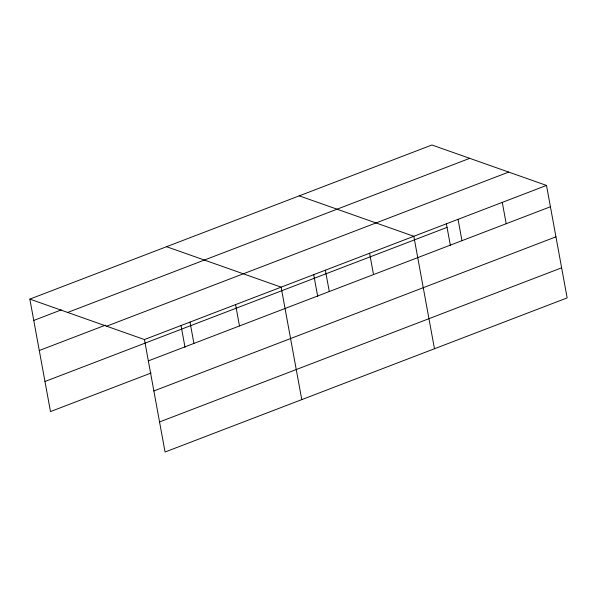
<?xml version="1.0" encoding="UTF-8"?>
<svg xmlns="http://www.w3.org/2000/svg" width="597" height="597" viewBox="0 0 597 597"><rect width="100%" height="100%" fill="white"/><g stroke="black" fill="none" stroke-linecap="round" stroke-linejoin="round"><path stroke-width="0.9" d="M29.85 299.104L431.929 144.989L546.509 185.428L567.15 297.896L165.07 452.011L144.429 339.551L29.85 299.104L50.491 411.572L151.086 373.013M33.768 320.44L61.282 309.895M67.662 312.455L469.742 158.332M39.283 350.514L105.49 325.141M106.617 326.201L508.696 172.085M144.429 339.551L546.509 185.428M44.969 381.498L447.056 227.375M148.347 360.887L550.427 206.763M153.862 390.96L555.941 236.837M159.548 421.945L561.628 267.822M299.246 195.846L413.825 236.293L434.467 348.752M166.556 246.71L281.135 287.15L301.776 399.609M502.278 202.383L506.196 223.718M458.048 219.338L461.966 240.673M446.384 223.733L450.399 245.606M369.595 253.24L373.513 274.583M325.365 270.195L329.283 291.53M313.694 274.59L317.708 296.463M235.569 304.619L239.479 325.955M189.995 322.082L193.913 343.417M181.01 325.455L185.025 347.32"/></g></svg>
